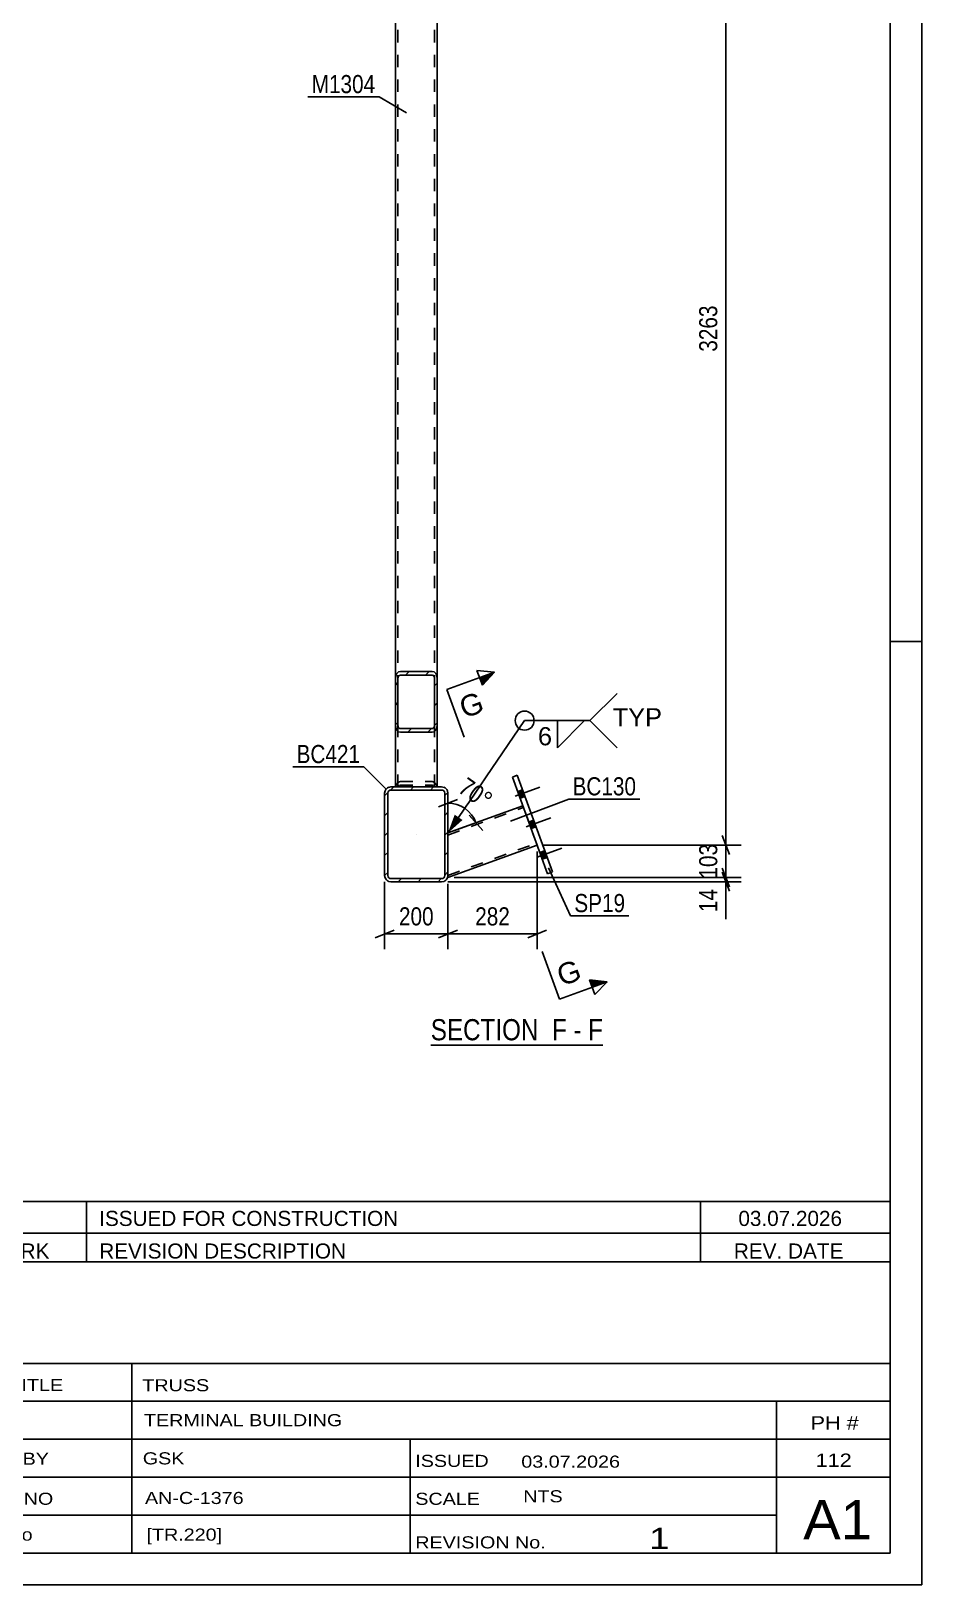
# Model space of a CAD drawing. Header units: millimetres. Extents: x -107 to 734, y -429 to 165.
# Drawn here: x 593.6 to 734.4, y -428.7 to -183.2 of the extents above; entities that cross this region are included whole.
import ezdxf

# ---------------------------------------------------------------- set-up
doc = ezdxf.new("R2010")
doc.units = ezdxf.units.MM
doc.linetypes.add('DXK_LINE_DOT2', pattern=[3.9198, 1.9599, -1.9599])
doc.linetypes.add('DXK_LINE_DOT3', pattern=[5.9187, 2.979, -0.9799, 0.9799, -0.9799])
doc.styles.add('Arial', font='ARIAL.TTF', dxfattribs={"height": 0.2})
doc.styles.add('Arial Narrow', font='ARIALN.TTF', dxfattribs={"height": 0.2})

# ---------------------------------------------------------------- blocks, each defined once
blk = doc.blocks.new('Unknown-761544594-1163')
at = {"color": 5, "linetype": 'Continuous'}
for p, q in [((734.4, -428.67), (734.4, 165.33)), ((729.4, -423.67), (729.4, 160.33)), ((734.4, -279.67), (729.4, -279.67)), ((-101.6, -423.67), (729.4, -423.67)), ((-106.6, -428.67), (734.4, -428.67))]:
    blk.add_line(p, q, dxfattribs=at)
blk = doc.blocks.new('Unknown-761544594-17544')
at = {"color": 7, "linetype": 'Continuous'}
for p, q in [((569.4, -377.62), (569.4, -423.67)), ((569.4, -377.62), (729.4, -377.62)), ((729.4, -377.67), (729.4, -423.67)), ((569.4, -393.67), (729.4, -393.67)), ((609.54, -393.67), (609.54, -423.67)), ((569.4, -399.67), (729.4, -399.67)), ((711.4, -423.62), (711.4, -399.62)), ((569.4, -405.67), (729.4, -405.67)), ((653.54, -405.67), (653.54, -423.67)), ((569.4, -411.67), (729.4, -411.67)), ((569.4, -417.67), (711.4, -417.67)), ((569.4, -423.67), (729.4, -423.67))]:
    blk.add_line(p, q, dxfattribs=at)
at = {"color": 7, "style": 'Arial Narrow'}
for s, height, width, p in [('DRAWING TITLE', 1.9089, 1.425378, (574.28, -398.06)), ('TRUSS', 1.909, 1.425378, (611.21, -398.08)), ('CONTRACT', 1.909, 1.425378, (574.28, -403.96)), ('TERMINAL BUILDING', 1.9089, 1.425378, (611.46, -403.6)), ('MODELLED BY', 1.9089, 1.425378, (574.28, -409.69)), ('GSK', 1.909, 1.425378, (611.28, -409.63)), ('ISSUED', 1.909, 1.425378, (654.34, -410.03)), ('03.07.2026', 1.909, 1.425378, (671.09, -410.15)), ('CONTRACT NO', 1.9089, 1.425378, (574.28, -416.01)), ('AN-C-1376', 1.909, 1.425378, (611.63, -415.89)), ('SCALE', 1.909, 1.425378, (654.34, -416.02)), ('A1', 6.204, 1.25, (715.64, -421.47)), ('[TR.220]', 1.909, 1.425378, (611.86, -421.68)), ('1', 3.34, 1.5, (691.31, -422.99)), ('DRAWING No', 1.909, 1.425378, (573.96, -421.67)), ('REVISION No.', 1.9089, 1.425378, (654.34, -422.9))]:
    blk.add_text(s, height=height, dxfattribs=dict(at, width=width)).set_placement(p)
at = {"color": 7, "linetype": 'Continuous', "style": 'Arial Narrow'}
for s, height, width, p in [('PH #', 2.1, 1.42538, (716.8, -404.12)), ('112', 2.1, 1.42538, (717.59, -410.02)), ('NTS', 1.909, 1.425378, (671.4, -415.62))]:
    blk.add_text(s, height=height, dxfattribs=dict(at, width=width)).set_placement(p)
blk = doc.blocks.new('Unknown-761544594-17545')
at = {"color": 7, "linetype": 'Continuous'}
for p, q in [((569.4, -368.12), (729.4, -368.12)), ((729.4, -368.12), (569.4, -368.12)), ((569.4, -368.12), (569.4, -373.12)), ((578.4, -368.12), (578.4, -373.12)), ((602.4, -368.12), (602.4, -373.12)), ((699.4, -368.12), (699.4, -373.12)), ((729.4, -368.12), (729.4, -373.12)), ((569.4, -373.12), (729.4, -373.12)), ((569.4, -373.12), (569.4, -377.62)), ((569.4, -373.12), (729.4, -373.12)), ((578.4, -373.12), (578.4, -377.62)), ((602.4, -373.12), (602.4, -377.62)), ((699.4, -373.12), (699.4, -377.62)), ((729.4, -373.12), (729.4, -377.62)), ((729.4, -377.62), (569.4, -377.62))]:
    blk.add_line(p, q, dxfattribs=at)
at = {"color": 7, "linetype": 'Continuous', "style": 'Arial Narrow'}
for s, height, width, p in [('1', 2.39, 1.196471, (572.56, -371.97)), ('0', 2.39, 1.196471, (587.41, -371.97)), ('ISSUED FOR CONSTRUCTION', 2.3861, 1.196471, (604.4, -371.97)), ('03.07.2026', 2.386, 1.196471, (705.4, -371.97)), ('No', 2.386, 1.2, (570.94, -377.12)), ('REV MARK', 2.386, 1.2, (579.4, -377.12)), ('REVISION DESCRIPTION', 2.3861, 1.2, (604.4, -377.12)), ('REV. DATE', 2.386, 1.2, (704.68, -377.12))]:
    blk.add_text(s, height=height, dxfattribs=dict(at, width=width)).set_placement(p)
blk = doc.blocks.new('Unknown-761544594-15 - 12129')
at = {"color": 6, "linetype": 'Continuous'}
blk.add_line((656.79, -343.39), (684, -343.39), dxfattribs=at)
at = {"color": 0, "linetype": 'Continuous'}
blk.add_wipeout([(674.89, -342.64), (674.89, -339.14), (656.79, -339.14), (656.79, -342.64)], dxfattribs=at)
at = {"color": 7, "linetype": 'Continuous', "style": 'Arial Narrow'}
blk.add_text('SECTION ', height=3.34, dxfattribs=at).set_placement((656.79, -342.64))
at = {"color": 0, "linetype": 'Continuous'}
blk.add_wipeout([(678.28, -342.64), (678.28, -339.14), (675.94, -339.14), (675.94, -342.64)], dxfattribs=at)
blk.add_wipeout([(680.61, -342.64), (680.61, -339.14), (679.33, -339.14), (679.33, -342.64)], dxfattribs=at)
at = {"color": 7, "linetype": 'Continuous', "style": 'Arial Narrow'}
blk.add_text('F', height=3.34, dxfattribs=at).set_placement((675.94, -342.64))
at = {"color": 0, "linetype": 'Continuous'}
blk.add_wipeout([(684, -342.64), (684, -339.14), (681.66, -339.14), (681.66, -342.64)], dxfattribs=at)
at = {"color": 7, "linetype": 'Continuous', "style": 'Arial Narrow'}
for s, p in [('F', (681.66, -342.64)), ('-', (679.33, -342.64))]:
    blk.add_text(s, height=3.34, dxfattribs=at).set_placement(p)
blk = doc.blocks.new('Part-761544594-12159 - 12129')
at = {"color": 2, "linetype": 'Continuous'}
for p, q in [((659.5, -309.9), (671.34, -305.59)), ((659.5, -316.93), (673.6, -311.8)), ((659.5, -316.88), (659.5, -316.61)), ((659.5, -316.88), (659.5, -316.93))]:
    blk.add_line(p, q, dxfattribs=at)
at = {"color": 7, "linetype": 'DXK_LINE_DOT2'}
for p, q in [((659.5, -310.22), (671.44, -305.88)), ((673.6, -311.8), (671.34, -305.59)), ((659.5, -309.95), (659.5, -309.9)), ((659.5, -316.61), (659.5, -309.9)), ((659.5, -316.61), (673.49, -311.51))]:
    blk.add_line(p, q, dxfattribs=at)
blk = doc.blocks.new('Part-761544594-12135 - 12129')
at = {"linetype": 'Continuous'}
h = blk.add_hatch(dxfattribs=at)
h.set_pattern_fill('', scale=0.7, style=0, pattern_type=0)
h.set_pattern_definition([(45, (651.202, -292.8333), (-1.57154, 1.57154), [])])
h.paths.add_polyline_path([(651.2, -285.53), (651.2, -292.83), (651.26, -293.28), (651.44, -293.66), (651.7, -293.91), (652, -294), (657, -294), (657.31, -293.91), (657.57, -293.66), (657.74, -293.28), (657.8, -292.83), (657.8, -285.53), (657.74, -285.09), (657.57, -284.71), (657.31, -284.46), (657, -284.37), (652, -284.37), (651.7, -284.46), (651.44, -284.71), (651.26, -285.09)])
h.paths.add_polyline_path([(651.72, -285.12), (651.85, -285), (652, -284.95), (657, -284.95), (657.16, -285), (657.28, -285.12), (657.37, -285.31), (657.4, -285.53), (657.4, -292.83), (657.37, -293.06), (657.28, -293.25), (657.16, -293.37), (657, -293.42), (652, -293.42), (651.85, -293.37), (651.72, -293.25), (651.63, -293.06), (651.6, -292.83), (651.6, -285.53), (651.63, -285.31)])
at = {"color": 2, "linetype": 'Continuous'}
for p, q in [((652, -284.37), (651.7, -284.46)), ((652, -284.37), (657, -284.37)), ((657.31, -284.46), (657, -284.37)), ((651.26, -285.09), (651.2, -285.53)), ((651.2, -292.83), (651.2, -285.53)), ((651.6, -285.53), (651.63, -285.31)), ((651.6, -292.83), (651.6, -285.53)), ((651.85, -285), (652, -284.95)), ((652, -284.95), (657, -284.95)), ((657, -284.95), (657.16, -285)), ((657.37, -285.31), (657.4, -285.53)), ((657.4, -292.83), (657.4, -285.53)), ((657.8, -285.53), (657.74, -285.09)), ((657.8, -292.83), (657.8, -285.53)), ((651.2, -302.61), (651.2, -292.83)), ((651.2, -292.83), (651.26, -293.28)), ((651.63, -293.06), (651.6, -292.83)), ((651.7, -293.91), (652, -294)), ((652, -293.42), (651.85, -293.37)), ((652, -293.42), (657, -293.42)), ((652, -294), (657, -294)), ((657.16, -293.37), (657, -293.42)), ((657, -294), (657.31, -293.91)), ((657.4, -292.83), (657.37, -293.06)), ((657.74, -293.28), (657.8, -292.83)), ((657.8, -302.61), (657.8, -292.83))]:
    blk.add_line(p, q, dxfattribs=at)
at = {"color": 7, "linetype": 'DXK_LINE_DOT2'}
for p, q in [((651.2, -292.83), (651.2, -285.53)), ((651.6, -302.61), (651.6, -285.53)), ((657.4, -302.61), (657.4, -285.53)), ((657.8, -292.83), (657.8, -285.53)), ((651.7, -301.88), (652, -301.79)), ((652, -301.79), (657, -301.79)), ((657, -301.79), (657.31, -301.88)), ((657.8, -302.61), (651.2, -302.61)), ((651.25, -302.61), (651.26, -302.51)), ((651.69, -302.61), (651.7, -302.59)), ((651.7, -302.59), (651.72, -302.54)), ((651.85, -302.42), (651.72, -302.54)), ((652, -302.37), (651.85, -302.42)), ((652, -302.37), (657, -302.37)), ((657.16, -302.42), (657, -302.37)), ((657.28, -302.54), (657.16, -302.42)), ((657.32, -302.61), (657.28, -302.54)), ((657.74, -302.51), (657.76, -302.61))]:
    blk.add_line(p, q, dxfattribs=at)
at = {"color": 2, "linetype": 'Continuous'}
for centre, radius, start, end in [((652.3, -285.33), 1.06, 124.4664, 166.7051), ((656.71, -285.33), 1.06, 13.2949, 55.5336), ((652.15, -285.43), 0.532, 124.4664, 166.7051), ((656.85, -285.43), 0.532, 13.2949, 55.5336), ((652.3, -293.04), 1.06, 193.2949, 235.5336), ((652.15, -292.93), 0.532, 193.2949, 235.5336), ((656.85, -292.93), 0.532, 304.4664, 346.7051), ((656.71, -293.04), 1.06, 304.4664, 346.7051)]:
    blk.add_arc(centre, radius, start, end, dxfattribs=at)
at = {"color": 7, "linetype": 'DXK_LINE_DOT2'}
for centre, start, end in [((652.3, -302.75), 124.4664, 166.7051), ((656.71, -302.75), 13.2949, 55.5336)]:
    blk.add_arc(centre, 1.06, start, end, dxfattribs=at)
blk = doc.blocks.new('Part-761544594-12146 - 12129')
at = {"color": 7, "linetype": 'DXK_LINE_DOT2'}
for p, q in [((657.8, -158.11), (651.2, -158.11)), ((651.2, -175.19), (651.2, -158.11)), ((651.6, -302.61), (651.6, -158.11)), ((657.4, -302.61), (657.4, -158.11)), ((657.8, -175.19), (657.8, -158.11)), ((651.2, -302.61), (651.2, -285.53)), ((657.8, -302.61), (657.8, -285.53)), ((657.8, -302.61), (651.2, -302.61))]:
    blk.add_line(p, q, dxfattribs=at)
at = {"color": 2, "linetype": 'Continuous'}
for p, q in [((651.2, -285.53), (651.2, -175.19)), ((657.8, -285.53), (657.8, -175.19))]:
    blk.add_line(p, q, dxfattribs=at)
blk = doc.blocks.new('Part-761544594-12149 - 12129')
at = {"color": 7, "linetype": 'DXK_LINE_DOT2'}
for p, q in [((651.2, -302.61), (651.2, -282.87)), ((651.6, -302.61), (651.6, -282.87)), ((657.4, -302.61), (657.4, -282.87)), ((657.8, -302.61), (657.8, -282.87)), ((652, -301.79), (651.7, -301.88)), ((652, -301.79), (657, -301.79)), ((657.28, -301.87), (657, -301.79)), ((657.31, -301.88), (657.28, -301.87)), ((657.8, -302.61), (651.2, -302.61)), ((651.26, -302.51), (651.25, -302.61)), ((651.69, -302.61), (651.72, -302.54)), ((651.72, -302.54), (651.85, -302.42)), ((651.85, -302.42), (652, -302.37)), ((652, -302.37), (657, -302.37)), ((657, -302.37), (657.16, -302.42)), ((657.16, -302.42), (657.28, -302.54)), ((657.28, -302.54), (657.32, -302.61)), ((657.76, -302.61), (657.74, -302.51))]:
    blk.add_line(p, q, dxfattribs=at)
for centre, start, end in [((652.3, -302.75), 124.4664, 166.7051), ((656.71, -302.75), 13.2949, 55.5336)]:
    blk.add_arc(centre, 1.06, start, end, dxfattribs=at)
blk = doc.blocks.new('Part-761544594-12161 - 12129')
at = {"color": 2, "linetype": 'Continuous'}
for p, q in [((670.44, -300.79), (669.69, -301.06)), ((669.69, -301.06), (675.25, -316.33)), ((676, -316.06), (670.44, -300.79)), ((675.25, -316.33), (676, -316.06))]:
    blk.add_line(p, q, dxfattribs=at)
blk = doc.blocks.new('Part-761544594-12165 - 12129')
at = {"linetype": 'Continuous'}
h = blk.add_hatch(dxfattribs=at)
h.set_pattern_fill('', scale=0.7, style=0, pattern_type=0)
h.set_pattern_definition([(45, (649.502, -316.6145), (-1.57154, 1.57154), [])])
h.paths.add_polyline_path([(649.5, -303.61), (649.5, -316.61), (649.58, -317), (649.79, -317.32), (650.12, -317.54), (650.5, -317.61), (658.5, -317.61), (658.88, -317.54), (659.21, -317.32), (659.43, -317), (659.5, -316.61), (659.5, -303.61), (659.43, -303.23), (659.21, -302.91), (658.88, -302.69), (658.5, -302.61), (650.5, -302.61), (650.12, -302.69), (649.79, -302.91), (649.58, -303.23)])
h.paths.add_polyline_path([(650.15, -303.26), (650.31, -303.15), (650.5, -303.11), (658.5, -303.11), (658.69, -303.15), (658.86, -303.26), (658.96, -303.42), (659, -303.61), (659, -316.61), (658.96, -316.81), (658.86, -316.97), (658.69, -317.08), (658.5, -317.11), (650.5, -317.11), (650.31, -317.08), (650.15, -316.97), (650.04, -316.81), (650, -316.61), (650, -303.61), (650.04, -303.42)])
at = {"color": 2, "linetype": 'Continuous'}
for p, q in [((649.58, -303.23), (649.5, -303.61)), ((649.5, -316.61), (649.5, -303.61)), ((650, -303.61), (650.04, -303.42)), ((650, -316.61), (650, -303.61)), ((650.5, -302.61), (650.12, -302.69)), ((650.31, -303.15), (650.5, -303.11)), ((650.5, -302.61), (658.5, -302.61)), ((650.5, -303.11), (658.5, -303.11)), ((658.88, -302.69), (658.5, -302.61)), ((658.5, -303.11), (658.69, -303.15)), ((658.96, -303.42), (659, -303.61)), ((659, -316.61), (659, -303.61)), ((659.5, -303.61), (659.43, -303.23)), ((659.5, -316.61), (659.5, -303.61)), ((649.5, -316.61), (649.58, -317)), ((650.04, -316.81), (650, -316.61)), ((650.12, -317.54), (650.5, -317.61)), ((650.5, -317.11), (650.31, -317.08)), ((650.5, -317.11), (658.5, -317.11)), ((650.5, -317.61), (658.5, -317.61)), ((658.69, -317.08), (658.5, -317.11)), ((658.5, -317.61), (658.88, -317.54)), ((659, -316.61), (658.96, -316.81)), ((659.43, -317), (659.5, -316.61))]:
    blk.add_line(p, q, dxfattribs=at)
at = {"color": 7, "linetype": 'DXK_LINE_DOT3'}
blk.add_line((654.5, -310.11), (654.5, -310.11), dxfattribs=at)
at = {"color": 2, "linetype": 'Continuous'}
for centre, radius, start, end in [((650.5, -303.61), 1, 112.5, 157.5), ((650.5, -303.61), 0.5, 112.5, 157.5), ((658.5, -303.61), 0.5, 22.5, 67.5), ((658.5, -303.61), 1, 22.5, 67.5), ((650.5, -316.61), 1, 202.5, 247.5), ((650.5, -316.61), 0.5, 202.5, 247.5), ((658.5, -316.61), 0.5, 292.5, 337.5), ((658.5, -316.61), 1, 292.5, 337.5)]:
    blk.add_arc(centre, radius, start, end, dxfattribs=at)
blk = doc.blocks.new('Bolt-761544594-12230 - 12129')
at = {"linetype": 'Continuous'}
for points in [[(670.53, -303.36), (670.9, -304.4), (671.66, -304.12), (671.28, -303.09)], [(670.53, -303.36), (670.9, -304.4), (671.66, -304.12), (671.28, -303.09)], [(670.53, -303.36), (670.9, -304.4), (671.66, -304.12), (671.28, -303.09)], [(672.28, -308.18), (672.66, -309.21), (673.41, -308.94), (673.03, -307.9)], [(672.28, -308.18), (672.66, -309.21), (673.41, -308.94), (673.03, -307.9)], [(674.03, -312.99), (674.41, -314.03), (675.16, -313.75), (674.78, -312.72)], [(674.03, -312.99), (674.41, -314.03), (675.16, -313.75), (674.78, -312.72)], [(674.03, -312.99), (674.41, -314.03), (675.16, -313.75), (674.78, -312.72)]]:
    blk.add_hatch(color=1, dxfattribs=at).paths.add_polyline_path(points)
at = {"color": 1, "linetype": 'Continuous'}
for p, q in [((670.1, -304.1), (674, -302.68)), ((670.1, -304.1), (674, -302.68)), ((670.1, -304.1), (674, -302.68)), ((670.53, -303.36), (671.28, -303.09)), ((670.53, -303.36), (671.28, -303.09)), ((670.53, -303.36), (671.28, -303.09)), ((670.9, -304.4), (671.66, -304.12)), ((670.9, -304.4), (671.66, -304.12)), ((670.9, -304.4), (671.66, -304.12)), ((671.86, -308.92), (675.76, -307.5)), ((671.86, -308.92), (675.76, -307.5)), ((672.28, -308.18), (673.03, -307.9)), ((672.28, -308.18), (673.03, -307.9)), ((672.66, -309.21), (673.41, -308.94)), ((672.66, -309.21), (673.41, -308.94)), ((673.61, -313.73), (677.51, -312.31)), ((673.61, -313.73), (677.51, -312.31)), ((673.61, -313.73), (677.51, -312.31)), ((674.03, -312.99), (674.78, -312.72)), ((674.03, -312.99), (674.78, -312.72)), ((674.03, -312.99), (674.78, -312.72)), ((674.41, -314.03), (675.16, -313.75)), ((674.41, -314.03), (675.16, -313.75)), ((674.41, -314.03), (675.16, -313.75))]:
    blk.add_line(p, q, dxfattribs=at)
blk = doc.blocks.new('StraightDimension-761544594-12609 - 12129')
at = {"color": 7, "linetype": 'Continuous'}
for p, q in [((702.81, -310.3), (704.01, -313.3)), ((674.6, -311.8), (705.81, -311.8)), ((703.41, -316.93), (703.41, -311.8)), ((704.01, -318.43), (702.81, -315.43)), ((660.5, -316.93), (705.81, -316.93))]:
    blk.add_line(p, q, dxfattribs=at)
at = {"color": 0}
blk.add_wipeout([(702.66, -311.02), (698.46, -311.02), (698.46, -317.7), (702.66, -317.7)], dxfattribs=at)
at = {"color": 3, "style": 'Arial Narrow'}
blk.add_text('103', height=2.863, rotation=90.0002, dxfattribs=at).set_placement((702.06, -317.1))
blk = doc.blocks.new('AngleDimension-761544594-12661 - 12129')
at = {"color": 7, "linetype": 'Continuous'}
for p, q in [((658, -305.79), (661, -304.59)), ((659.5, -305.19), (659.5, -309.9)), ((663.93, -308.29), (659.5, -309.9)), ((660.44, -309.56), (663.93, -308.29)), ((665, -309.5), (662.85, -307.09))]:
    blk.add_line(p, q, dxfattribs=at)
blk.add_arc((659.5, -309.9), 4.71, 20, 90, dxfattribs=at)
at = {"color": 0}
blk.add_wipeout([(665.37, -307.16), (667.77, -303.72), (662.48, -300.01), (660.07, -303.45)], dxfattribs=at)
at = {"color": 3, "style": 'Arial Narrow'}
blk.add_text('70°', height=2.863, rotation=-35.002, dxfattribs=at).set_placement((660.91, -303.31))
blk = doc.blocks.new('StraightDimension-761544594-12585 - 12129')
at = {"color": 7, "linetype": 'Continuous'}
for p, q in [((673.6, -312.8), (673.6, -328.25)), ((659.5, -317.93), (659.5, -328.25)), ((661, -325.25), (658, -326.45)), ((659.5, -325.85), (673.6, -325.85)), ((672.1, -326.45), (675.1, -325.25))]:
    blk.add_line(p, q, dxfattribs=at)
at = {"color": 0}
blk.add_wipeout([(669.89, -325.1), (669.89, -320.9), (663.21, -320.9), (663.21, -325.1)], dxfattribs=at)
at = {"color": 3, "style": 'Arial Narrow'}
blk.add_text('282', height=2.863, dxfattribs=at).set_placement((663.81, -324.5))
blk = doc.blocks.new('StraightDimension-761544594-12586 - 12129')
at = {"color": 7, "linetype": 'Continuous'}
for p, q in [((649.5, -317.61), (649.5, -328.25)), ((659.5, -317.93), (659.5, -328.25)), ((648, -326.45), (651, -325.25)), ((649.5, -325.85), (659.5, -325.85)), ((661, -325.25), (658, -326.45))]:
    blk.add_line(p, q, dxfattribs=at)
at = {"color": 0}
blk.add_wipeout([(657.84, -325.1), (657.84, -320.9), (651.16, -320.9), (651.16, -325.1)], dxfattribs=at)
at = {"color": 3, "style": 'Arial Narrow'}
blk.add_text('200', height=2.863, dxfattribs=at).set_placement((651.76, -324.5))
blk = doc.blocks.new('StraightDimension-761544594-12608 - 12129')
at = {"color": 7, "linetype": 'Continuous'}
for p, q in [((704.01, -150.15), (702.81, -147.15)), ((660.5, -148.65), (705.81, -148.65)), ((703.41, -311.8), (703.41, -148.65)), ((702.81, -310.3), (704.01, -313.3)), ((674.6, -311.8), (705.81, -311.8))]:
    blk.add_line(p, q, dxfattribs=at)
at = {"color": 0}
blk.add_wipeout([(702.66, -225.97), (698.46, -225.97), (698.46, -234.48), (702.66, -234.48)], dxfattribs=at)
at = {"color": 3, "style": 'Arial Narrow'}
blk.add_text('3263', height=2.863, rotation=90.0002, dxfattribs=at).set_placement((702.06, -233.88))
blk = doc.blocks.new('StraightDimension-761544594-12610 - 12129')
at = {"color": 7, "linetype": 'Continuous'}
for p, q in [((702.81, -315.43), (704.01, -318.43)), ((704.01, -319.11), (702.81, -316.11)), ((659.5, -317.61), (705.81, -317.61)), ((660.5, -316.93), (705.81, -316.93)), ((703.41, -317.61), (703.41, -316.93))]:
    blk.add_line(p, q, dxfattribs=at)
at = {"color": 0}
blk.add_wipeout([(702.66, -318.14), (698.46, -318.14), (698.46, -323), (702.66, -323)], dxfattribs=at)
at = {"color": 7, "linetype": 'Continuous'}
blk.add_line((703.41, -317.61), (703.41, -323.52), dxfattribs=at)
blk.add_line((703.41, -317.61), (703.41, -323.52), dxfattribs=at)
at = {"color": 3, "style": 'Arial Narrow'}
blk.add_text('14', height=2.863, rotation=90.0002, dxfattribs=at).set_placement((702.06, -322.4))
blk = doc.blocks.new('Mark-761544594-12664 - 12129')
at = {"color": 0}
blk.add_wipeout([(648.02, -193.04), (648.02, -190.04), (637.97, -190.04), (637.97, -193.04)], dxfattribs=at)
blk.add_wipeout([(648.02, -193.04), (648.02, -190.04), (637.97, -190.04), (637.97, -193.04)], dxfattribs=at)
at = {"color": 30, "linetype": 'Continuous'}
for p in [(637.37, -193.64), (652.95, -196.14)]:
    blk.add_line(p, (648.62, -193.64), dxfattribs=at)
at = {"color": 3, "style": 'Arial Narrow'}
blk.add_text('M1304', height=2.863, dxfattribs=at).set_placement((637.97, -193.04))
blk = doc.blocks.new('Mark-761544594-12682 - 12129')
at = {"color": 0}
blk.add_wipeout([(645.63, -298.86), (645.63, -295.86), (635.58, -295.86), (635.58, -298.86)], dxfattribs=at)
blk.add_wipeout([(645.63, -298.86), (645.63, -295.86), (635.58, -295.86), (635.58, -298.86)], dxfattribs=at)
at = {"color": 30, "linetype": 'Continuous'}
for p in [(634.98, -299.46), (649.76, -303)]:
    blk.add_line(p, (646.23, -299.46), dxfattribs=at)
at = {"color": 3, "style": 'Arial Narrow'}
blk.add_text('BC421', height=2.863, dxfattribs=at).set_placement((635.58, -298.86))
blk = doc.blocks.new('Mark-761544594-12670 - 12129')
at = {"color": 0}
blk.add_wipeout([(689.24, -303.96), (689.24, -300.96), (679.19, -300.96), (679.19, -303.96)], dxfattribs=at)
blk.add_wipeout([(689.24, -303.96), (689.24, -300.96), (679.19, -300.96), (679.19, -303.96)], dxfattribs=at)
at = {"color": 30, "linetype": 'Continuous'}
for p, q in [((669.41, -308.05), (678.59, -304.56)), ((678.59, -304.56), (689.84, -304.56))]:
    blk.add_line(p, q, dxfattribs=at)
at = {"color": 3, "style": 'Arial Narrow'}
blk.add_text('BC130', height=2.863, dxfattribs=at).set_placement((679.19, -303.96))
blk = doc.blocks.new('Mark-761544594-12676 - 12129')
at = {"color": 0}
blk.add_wipeout([(687.51, -322.4), (687.51, -319.4), (679.47, -319.4), (679.47, -322.4)], dxfattribs=at)
blk.add_wipeout([(687.51, -322.4), (687.51, -319.4), (679.47, -319.4), (679.47, -322.4)], dxfattribs=at)
at = {"color": 30, "linetype": 'Continuous'}
for p, q in [((675.37, -315.41), (678.87, -323)), ((678.87, -323), (688.11, -323))]:
    blk.add_line(p, q, dxfattribs=at)
at = {"color": 3, "style": 'Arial Narrow'}
blk.add_text('SP19', height=2.863, dxfattribs=at).set_placement((679.47, -322.4))
blk = doc.blocks.new('WeldMark-761544594-12722 - 12129')
at = {"linetype": 'Continuous'}
blk.add_hatch(color=30, dxfattribs=at).paths.add_polyline_path([(661.8, -307.85), (659.49, -309.91), (660.57, -307)])
at = {"color": 3, "linetype": 'Continuous'}
for q in [(686.23, -287.86), (686.23, -296.43)]:
    blk.add_line((681.94, -292.15), q, dxfattribs=at)
at = {"color": 30, "linetype": 'Continuous'}
blk.add_line((659.49, -309.91), (671.62, -292.15), dxfattribs=at)
at = {"color": 3, "linetype": 'Continuous'}
blk.add_arc((671.62, -292.15), 1.5, 90, 270, dxfattribs=at)
at = {"color": 0}
blk.add_wipeout([(676.14, -296.25), (676.14, -292.85), (673.52, -292.85), (673.52, -296.25)], dxfattribs=at)
at = {"color": 30, "linetype": 'Continuous'}
blk.add_line((671.62, -292.15), (681.94, -292.15), dxfattribs=at)
at = {"color": 3, "linetype": 'Continuous'}
for p, q in [((676.8, -292.15), (681.08, -292.15)), ((681.08, -292.15), (676.8, -296.43)), ((676.8, -296.43), (676.8, -292.15))]:
    blk.add_line(p, q, dxfattribs=at)
blk.add_arc((671.62, -292.15), 1.5, 270, 90, dxfattribs=at)
at = {"color": 3, "style": 'Arial'}
blk.add_text('6', height=2.87, dxfattribs=at).set_placement((673.72, -296.05))
at = {"color": 0, "linetype": 'Continuous'}
blk.add_wipeout([(693.32, -293.05), (693.32, -290.05), (685.54, -290.05), (685.54, -293.05)], dxfattribs=at)
blk.add_wipeout([(693.32, -293.05), (693.32, -290.05), (685.54, -290.05), (685.54, -293.05)], dxfattribs=at)
at = {"color": 3, "linetype": 'Continuous', "style": 'Arial'}
blk.add_text('TYP', height=2.865, dxfattribs=at).set_placement((685.54, -293.05))
blk = doc.blocks.new('SectionMark-761544594-14156 - 12129')
at = {"color": 6, "linetype": 'Continuous'}
for p, q in [((664.09, -284.21), (666.86, -284.52)), ((684.65, -333.4), (682.73, -335.43))]:
    blk.add_line(p, q, dxfattribs=at)
at = {"color": 0, "linetype": 'Continuous'}
for points in [[(665.49, -290.61), (664.3, -287.32), (660.88, -288.56), (662.08, -291.85)], [(680.89, -332.91), (679.69, -329.62), (676.28, -330.86), (677.48, -334.15)]]:
    blk.add_wipeout(points, dxfattribs=at)
at = {"linetype": 'Continuous'}
for points in [[(664.94, -286.55), (664.51, -285.38), (666.86, -284.52)], [(682.3, -334.26), (681.88, -333.08), (684.65, -333.4)]]:
    blk.add_hatch(color=6, dxfattribs=at).paths.add_polyline_path(points)
at = {"color": 6, "linetype": 'Continuous'}
for p, q in [((659.35, -287.26), (666.86, -284.52)), ((664.94, -286.55), (664.09, -284.21)), ((666.86, -284.52), (664.94, -286.55)), ((659.35, -287.26), (662.08, -294.78)), ((677.14, -336.14), (674.4, -328.62)), ((677.14, -336.14), (684.65, -333.4)), ((684.65, -333.4), (681.88, -333.08)), ((681.88, -333.08), (682.73, -335.43))]:
    blk.add_line(p, q, dxfattribs=at)
at = {"color": 3, "linetype": 'Continuous', "style": 'Arial'}
for p in [(662.08, -291.85), (677.48, -334.15)]:
    blk.add_text('G', height=3.34, rotation=20.002, dxfattribs=at).set_placement(p)

msp = doc.modelspace()

# ---------------------------------------------------------------- block references
for name in ['Unknown-761544594-1163', 'Part-761544594-12146 - 12129', 'Part-761544594-12149 - 12129', 'Part-761544594-12135 - 12129', 'Part-761544594-12161 - 12129', 'Part-761544594-12165 - 12129', 'Bolt-761544594-12230 - 12129', 'Part-761544594-12159 - 12129', 'Unknown-761544594-17545', 'Unknown-761544594-17544']:
    msp.add_blockref(name, (0, 0))

# ---------------------------------------------------------------- next in the draw order: block references
for name in ['Mark-761544594-12664 - 12129', 'Mark-761544594-12682 - 12129', 'StraightDimension-761544594-12609 - 12129', 'Unknown-761544594-15 - 12129']:
    msp.add_blockref(name, (0, 0))

# ---------------------------------------------------------------- next in the draw order: block references
for name in ['AngleDimension-761544594-12661 - 12129', 'StraightDimension-761544594-12585 - 12129']:
    msp.add_blockref(name, (0, 0))

# ---------------------------------------------------------------- next in the draw order: block references
for name in ['StraightDimension-761544594-12608 - 12129', 'StraightDimension-761544594-12586 - 12129']:
    msp.add_blockref(name, (0, 0))

# ---------------------------------------------------------------- next in the draw order: block references
for name in ['Mark-761544594-12670 - 12129', 'StraightDimension-761544594-12610 - 12129']:
    msp.add_blockref(name, (0, 0))

# ---------------------------------------------------------------- next in the draw order: block references
for name in ['WeldMark-761544594-12722 - 12129', 'Mark-761544594-12676 - 12129']:
    msp.add_blockref(name, (0, 0))

# ---------------------------------------------------------------- next in the draw order: block references
msp.add_blockref('SectionMark-761544594-14156 - 12129', (0, 0))

doc.saveas('drawing.dxf')
